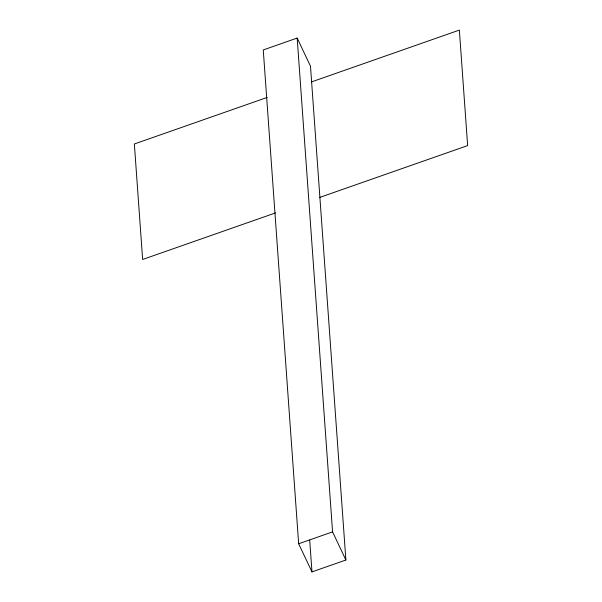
<?xml version="1.0" encoding="UTF-8"?>
<svg xmlns="http://www.w3.org/2000/svg" width="602" height="602" viewBox="0 0 602 602"><rect width="100%" height="100%" fill="white"/><g stroke="black" fill="none" stroke-linecap="round" stroke-linejoin="round"><path stroke-width="0.9" d="M297.177 38.061L263.262 49.943L298.66 543.764L311.979 571.9L345.887 560.018L310.489 66.19L297.177 38.061L332.575 531.882L345.887 560.018M267.19 97.434L134.359 143.976L142.636 259.47L275.475 212.927M311.475 81.917L459.364 30.1L467.641 145.594L319.752 197.411M298.66 543.764L332.575 531.882M309.691 540.039L311.979 571.9"/></g></svg>
